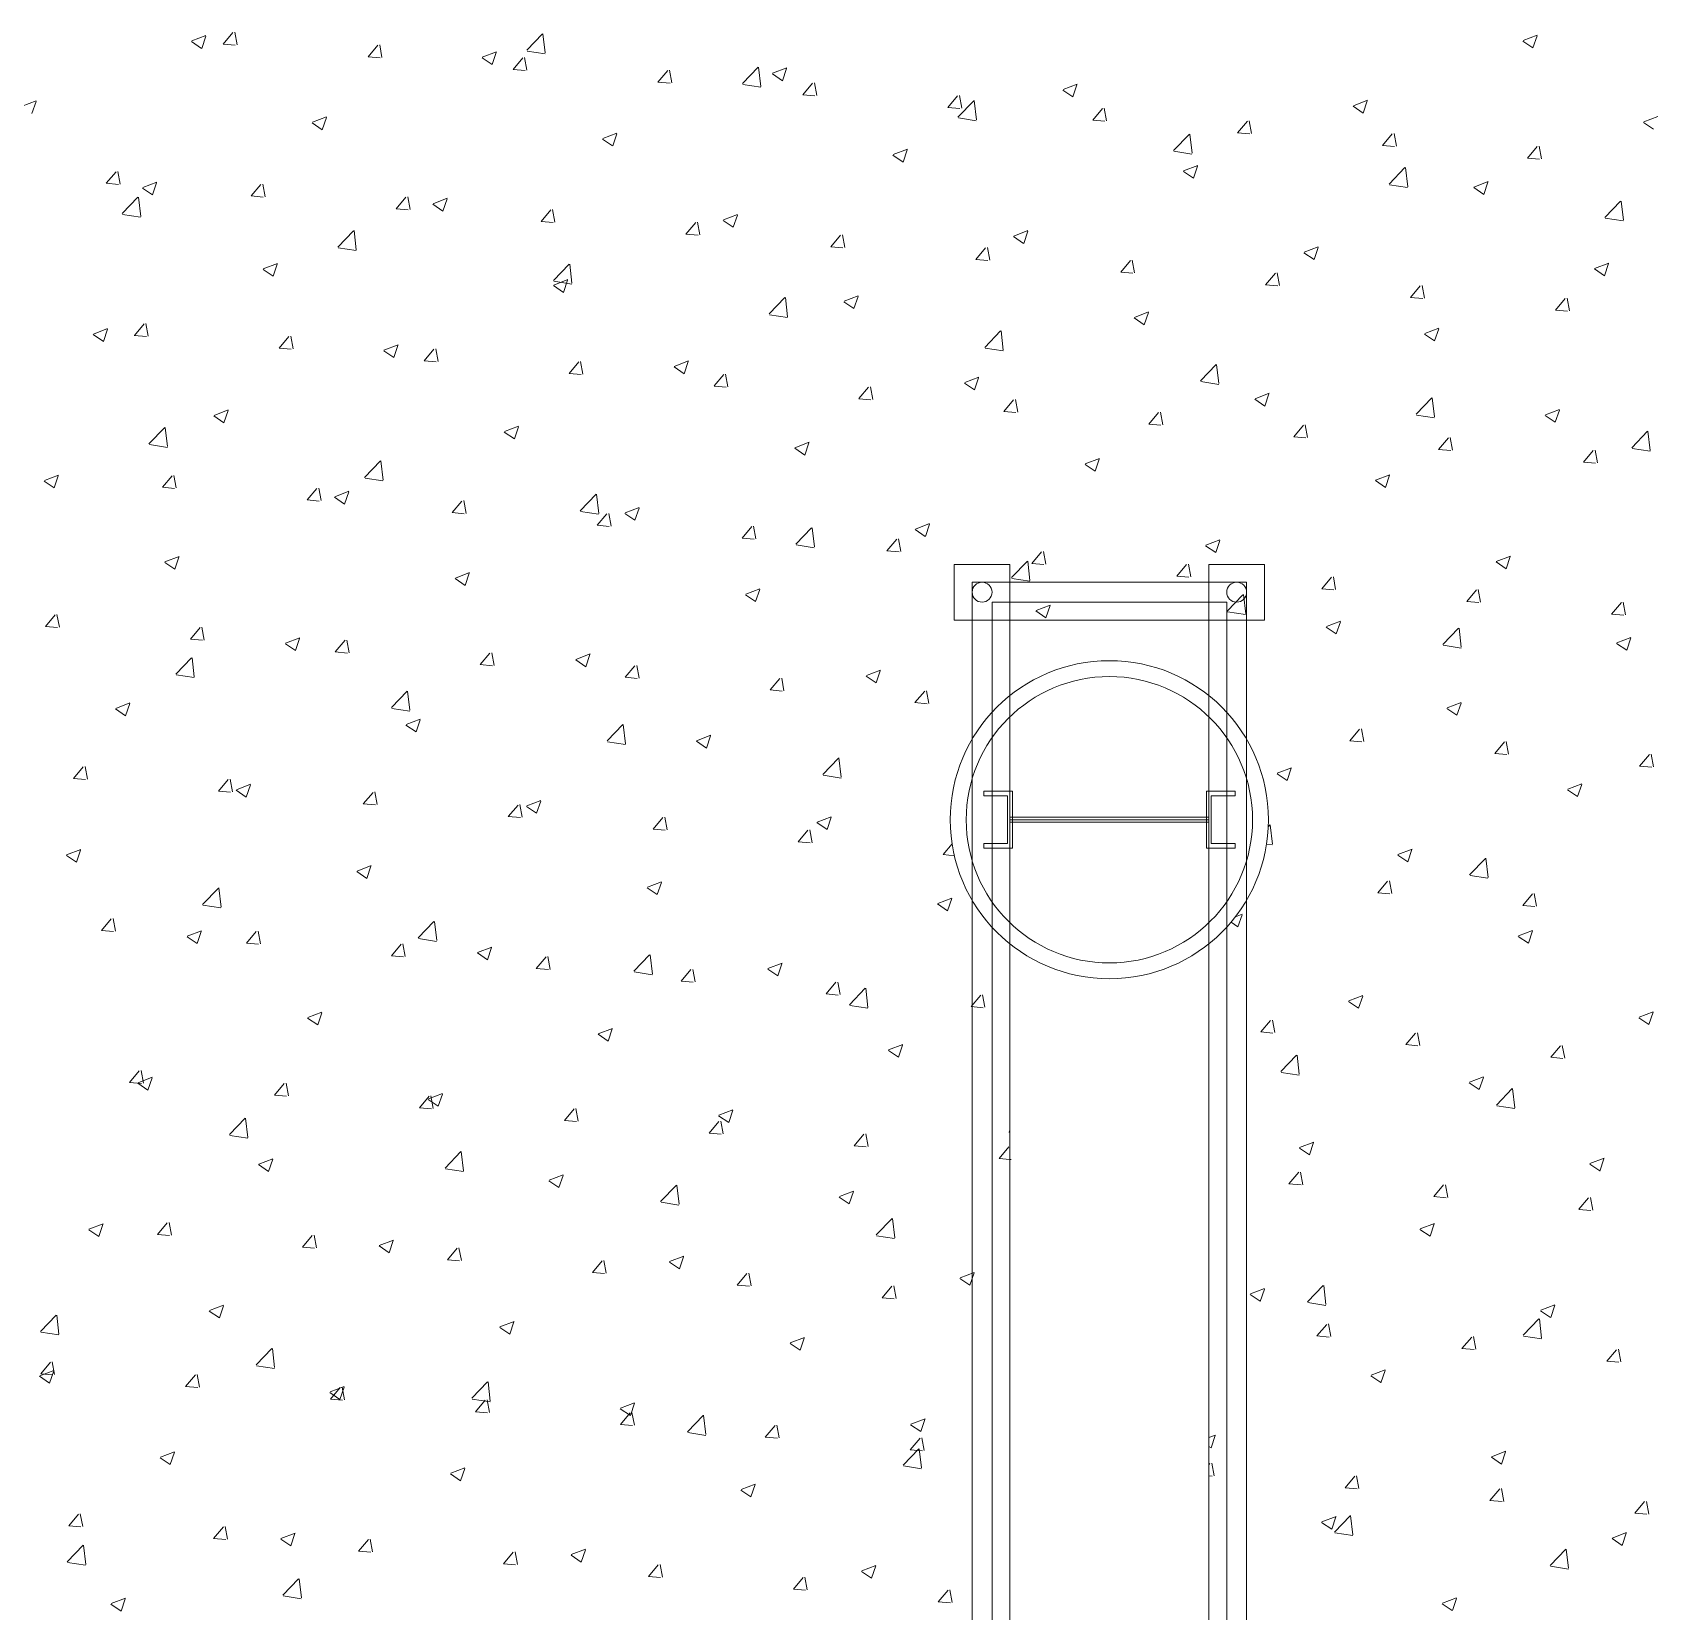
# Model space of a CAD drawing. Header units: millimetres. Extents: x -9869 to 940, y 100 to 694.
# Drawn here: x 420.96 to 441.66, y 338.97 to 359.15 of the extents above; entities that cross this region are included whole.
import ezdxf

# ---------------------------------------------------------------- set-up
doc = ezdxf.new("R2010")
doc.units = ezdxf.units.MM
for name, color, linetype, lineweight in [('Alvenaria', 8, 'Continuous', 9), ('Aço 1020', 6, 'Continuous', 9), ('DIVERSOS', 1, 'Continuous', 9), ('PAREDE', 7, 'Continuous', 9)]:
    doc.layers.add(name, color=color, linetype=linetype, lineweight=lineweight)

msp = doc.modelspace()

# ---------------------------------------------------------------- linework, layer by layer
at = {"layer": 'Alvenaria'}
for p, q in [((422.993, 359.036), (423.173, 359.106)), ((423.119, 358.942), (423.171, 359.098)), ((423.393, 358.997), (423.517, 359.146)), ((423.57, 358.988), (423.54, 359.15)), ((427.27, 358.918), (427.471, 359.128)), ((427.506, 358.883), (427.477, 359.128)), ((439.998, 359.042), (440.179, 359.111)), ((440.124, 358.948), (440.177, 359.104)), ((422.989, 359.029), (423.118, 358.942)), ((423.393, 358.997), (423.547, 358.984)), ((425.244, 358.835), (425.368, 358.984)), ((425.421, 358.826), (425.392, 358.988)), ((426.702, 358.83), (426.883, 358.899)), ((426.828, 358.735), (426.88, 358.891)), ((427.275, 358.908), (427.504, 358.873)), ((439.995, 359.035), (440.123, 358.948)), ((425.244, 358.835), (425.398, 358.822)), ((426.699, 358.822), (426.827, 358.736)), ((427.095, 358.673), (427.219, 358.822)), ((427.095, 358.673), (427.249, 358.66)), ((427.273, 358.664), (427.243, 358.826)), ((430.025, 358.491), (430.226, 358.7)), ((430.26, 358.456), (430.232, 358.701)), ((430.411, 358.623), (430.592, 358.692)), ((430.537, 358.529), (430.59, 358.685)), ((428.946, 358.511), (429.071, 358.66)), ((428.946, 358.511), (429.101, 358.498)), ((429.124, 358.502), (429.094, 358.664)), ((430.029, 358.481), (430.259, 358.446)), ((430.408, 358.615), (430.536, 358.529)), ((430.798, 358.349), (430.922, 358.498)), ((430.975, 358.34), (430.945, 358.502)), ((434.121, 358.416), (434.301, 358.485)), ((434.247, 358.322), (434.299, 358.478)), ((420.824, 358.204), (421.005, 358.273)), ((420.95, 358.11), (421.002, 358.265)), ((430.798, 358.349), (430.952, 358.336)), ((432.649, 358.187), (432.773, 358.336)), ((432.779, 358.064), (432.98, 358.273)), ((432.827, 358.178), (432.797, 358.34)), ((433.015, 358.029), (432.986, 358.274)), ((434.117, 358.409), (434.246, 358.322)), ((437.83, 358.209), (438.01, 358.279)), ((437.956, 358.115), (438.008, 358.271)), ((424.533, 357.997), (424.714, 358.066)), ((424.659, 357.903), (424.712, 358.059)), ((432.649, 358.187), (432.803, 358.174)), ((432.784, 358.054), (433.013, 358.018)), ((434.5, 358.025), (434.625, 358.174)), ((434.678, 358.016), (434.648, 358.178)), ((437.826, 358.202), (437.955, 358.115)), ((441.539, 358.003), (441.72, 358.072)), ((424.53, 357.99), (424.658, 357.903)), ((428.243, 357.79), (428.423, 357.86)), ((428.369, 357.696), (428.421, 357.852)), ((434.5, 358.025), (434.654, 358.012)), ((435.534, 357.636), (435.735, 357.846)), ((435.77, 357.601), (435.741, 357.847)), ((436.351, 357.864), (436.476, 358.012)), ((436.351, 357.863), (436.506, 357.85)), ((436.529, 357.854), (436.499, 358.016)), ((438.203, 357.702), (438.327, 357.85)), ((438.38, 357.692), (438.35, 357.854)), ((441.536, 357.995), (441.664, 357.909)), ((428.239, 357.783), (428.368, 357.696)), ((431.952, 357.584), (432.133, 357.653)), ((432.078, 357.489), (432.13, 357.645)), ((438.203, 357.701), (438.357, 357.688)), ((440.054, 357.54), (440.178, 357.688)), ((440.232, 357.53), (440.202, 357.692)), ((431.949, 357.576), (432.077, 357.49)), ((435.538, 357.627), (435.768, 357.591)), ((435.661, 357.377), (435.842, 357.446)), ((435.787, 357.283), (435.839, 357.439)), ((440.054, 357.539), (440.208, 357.526)), ((421.899, 357.218), (422.024, 357.366)), ((422.077, 357.209), (422.047, 357.37)), ((422.365, 357.165), (422.545, 357.234)), ((422.491, 357.07), (422.543, 357.226)), ((435.658, 357.37), (435.786, 357.283)), ((438.288, 357.209), (438.489, 357.419)), ((438.524, 357.174), (438.496, 357.419)), ((439.37, 357.17), (439.551, 357.24)), ((439.496, 357.076), (439.549, 357.232)), ((421.899, 357.218), (422.054, 357.204)), ((422.103, 356.831), (422.304, 357.041)), ((422.339, 356.796), (422.31, 357.041)), ((422.361, 357.157), (422.49, 357.071)), ((423.751, 357.056), (423.875, 357.204)), ((423.751, 357.056), (423.905, 357.042)), ((423.928, 357.047), (423.898, 357.208)), ((425.602, 356.894), (425.726, 357.042)), ((425.78, 356.885), (425.75, 357.046)), ((426.074, 356.958), (426.255, 357.027)), ((426.2, 356.864), (426.252, 357.02)), ((438.293, 357.2), (438.522, 357.164)), ((439.367, 357.163), (439.495, 357.076)), ((422.108, 356.821), (422.337, 356.786)), ((425.602, 356.894), (425.756, 356.88)), ((426.071, 356.951), (426.199, 356.864)), ((427.453, 356.732), (427.578, 356.88)), ((427.631, 356.723), (427.601, 356.884)), ((429.783, 356.751), (429.964, 356.821)), ((429.909, 356.657), (429.962, 356.813)), ((441.043, 356.782), (441.244, 356.991)), ((441.279, 356.747), (441.25, 356.992)), ((424.858, 356.404), (425.059, 356.613)), ((425.093, 356.369), (425.065, 356.614)), ((427.453, 356.732), (427.607, 356.718)), ((429.304, 356.57), (429.429, 356.718)), ((429.482, 356.561), (429.452, 356.722)), ((429.78, 356.744), (429.908, 356.657)), ((433.493, 356.544), (433.673, 356.614)), ((433.619, 356.45), (433.671, 356.606)), ((441.048, 356.772), (441.277, 356.737)), ((424.862, 356.394), (425.092, 356.359)), ((429.304, 356.57), (429.459, 356.556)), ((431.156, 356.408), (431.28, 356.556)), ((431.156, 356.408), (431.31, 356.394)), ((431.333, 356.399), (431.304, 356.56)), ((433.007, 356.246), (433.131, 356.394)), ((433.185, 356.237), (433.155, 356.398)), ((433.489, 356.537), (433.618, 356.451)), ((437.202, 356.338), (437.382, 356.407)), ((437.328, 356.244), (437.38, 356.399)), ((423.905, 356.125), (424.086, 356.195)), ((424.031, 356.031), (424.084, 356.187)), ((427.612, 355.977), (427.813, 356.186)), ((427.848, 355.942), (427.82, 356.187)), ((433.007, 356.246), (433.161, 356.232)), ((434.858, 356.084), (434.983, 356.232)), ((435.036, 356.075), (435.006, 356.237)), ((437.198, 356.33), (437.327, 356.244)), ((440.911, 356.131), (441.092, 356.2)), ((441.037, 356.037), (441.089, 356.193)), ((423.902, 356.118), (424.03, 356.032)), ((427.615, 355.919), (427.795, 355.988)), ((427.741, 355.824), (427.793, 355.98)), ((434.858, 356.084), (435.012, 356.07)), ((436.709, 355.922), (436.834, 356.07)), ((436.887, 355.913), (436.857, 356.075)), ((440.908, 356.124), (441.036, 356.037)), ((427.611, 355.911), (427.74, 355.825)), ((427.617, 355.967), (427.846, 355.931)), ((431.324, 355.712), (431.505, 355.781)), ((431.45, 355.618), (431.502, 355.774)), ((436.709, 355.922), (436.864, 355.908)), ((438.561, 355.76), (438.685, 355.908)), ((438.738, 355.751), (438.709, 355.913)), ((430.367, 355.549), (430.568, 355.759)), ((430.603, 355.514), (430.574, 355.76)), ((431.321, 355.705), (431.449, 355.618)), ((435.033, 355.505), (435.214, 355.575)), ((435.159, 355.411), (435.211, 355.567)), ((438.561, 355.76), (438.715, 355.747)), ((440.412, 355.598), (440.536, 355.746)), ((440.412, 355.598), (440.566, 355.585)), ((440.59, 355.589), (440.56, 355.751)), ((421.737, 355.293), (421.917, 355.362)), ((422.258, 355.276), (422.382, 355.425)), ((422.435, 355.267), (422.405, 355.429)), ((430.371, 355.54), (430.601, 355.504)), ((435.03, 355.498), (435.158, 355.411)), ((438.742, 355.299), (438.923, 355.368)), ((438.868, 355.204), (438.921, 355.36)), ((421.733, 355.286), (421.862, 355.199)), ((421.863, 355.199), (421.915, 355.355)), ((422.257, 355.276), (422.412, 355.263)), ((424.109, 355.114), (424.233, 355.263)), ((424.286, 355.105), (424.257, 355.267)), ((425.446, 355.086), (425.627, 355.156)), ((433.121, 355.122), (433.323, 355.332)), ((433.357, 355.087), (433.329, 355.332)), ((438.739, 355.291), (438.867, 355.205)), ((424.109, 355.114), (424.263, 355.101)), ((425.443, 355.079), (425.571, 354.992)), ((425.572, 354.992), (425.624, 355.148)), ((425.96, 354.952), (426.084, 355.101)), ((425.96, 354.952), (426.114, 354.939)), ((426.138, 354.943), (426.108, 355.105)), ((427.989, 354.781), (427.959, 354.943)), ((429.155, 354.88), (429.336, 354.949)), ((433.126, 355.113), (433.356, 355.077)), ((427.811, 354.79), (427.936, 354.939)), ((427.811, 354.79), (427.966, 354.777)), ((429.152, 354.872), (429.28, 354.786)), ((429.281, 354.785), (429.334, 354.941)), ((429.663, 354.629), (429.787, 354.777)), ((429.84, 354.619), (429.81, 354.781)), ((432.865, 354.673), (433.045, 354.742)), ((435.876, 354.695), (436.077, 354.904)), ((436.112, 354.66), (436.083, 354.905)), ((429.663, 354.628), (429.817, 354.615)), ((431.514, 354.467), (431.638, 354.615)), ((431.691, 354.457), (431.662, 354.619)), ((432.861, 354.666), (432.99, 354.579)), ((432.991, 354.579), (433.043, 354.735)), ((435.881, 354.685), (436.11, 354.65)), ((436.574, 354.466), (436.754, 354.536)), ((423.277, 354.254), (423.458, 354.323)), ((431.514, 354.466), (431.668, 354.453)), ((433.365, 354.305), (433.49, 354.453)), ((433.543, 354.295), (433.513, 354.457)), ((436.57, 354.459), (436.699, 354.372)), ((436.7, 354.372), (436.752, 354.528)), ((438.631, 354.268), (438.832, 354.477)), ((438.866, 354.233), (438.838, 354.478)), ((440.283, 354.259), (440.464, 354.329)), ((423.274, 354.247), (423.402, 354.16)), ((423.403, 354.16), (423.456, 354.316)), ((426.987, 354.047), (427.167, 354.116)), ((433.365, 354.304), (433.519, 354.291)), ((435.216, 354.143), (435.341, 354.291)), ((435.216, 354.143), (435.371, 354.129)), ((435.394, 354.133), (435.364, 354.295)), ((437.068, 353.981), (437.192, 354.129)), ((437.245, 353.971), (437.215, 354.133)), ((438.635, 354.258), (438.865, 354.223)), ((440.28, 354.252), (440.408, 354.166)), ((440.409, 354.165), (440.461, 354.321)), ((422.445, 353.89), (422.646, 354.099)), ((422.681, 353.855), (422.653, 354.1)), ((426.983, 354.04), (427.112, 353.953)), ((427.113, 353.953), (427.165, 354.109)), ((430.696, 353.84), (430.877, 353.91)), ((437.068, 353.981), (437.222, 353.967)), ((438.919, 353.819), (439.043, 353.967)), ((439.097, 353.809), (439.067, 353.971)), ((441.385, 353.841), (441.586, 354.05)), ((441.621, 353.806), (441.592, 354.051)), ((422.45, 353.88), (422.68, 353.844)), ((430.693, 353.833), (430.821, 353.746)), ((430.822, 353.746), (430.874, 353.902)), ((434.405, 353.634), (434.586, 353.703)), ((438.919, 353.819), (439.073, 353.805)), ((440.77, 353.657), (440.895, 353.805)), ((440.948, 353.647), (440.918, 353.809)), ((441.39, 353.831), (441.619, 353.795)), ((425.2, 353.462), (425.401, 353.672)), ((425.436, 353.427), (425.407, 353.673)), ((434.402, 353.626), (434.53, 353.54)), ((434.531, 353.539), (434.583, 353.695)), ((438.114, 353.427), (438.295, 353.496)), ((440.77, 353.657), (440.924, 353.643)), ((421.105, 353.414), (421.234, 353.327)), ((421.109, 353.421), (421.289, 353.491)), ((421.235, 353.327), (421.287, 353.483)), ((422.616, 353.335), (422.74, 353.483)), ((422.616, 353.335), (422.77, 353.321)), ((422.793, 353.326), (422.763, 353.487)), ((424.467, 353.173), (424.591, 353.321)), ((424.645, 353.164), (424.615, 353.325)), ((425.205, 353.453), (425.434, 353.417)), ((438.111, 353.42), (438.239, 353.333)), ((438.24, 353.333), (438.293, 353.489)), ((424.467, 353.173), (424.621, 353.159)), ((424.815, 353.207), (424.943, 353.121)), ((424.818, 353.215), (424.999, 353.284)), ((424.944, 353.12), (424.996, 353.276)), ((426.318, 353.011), (426.443, 353.159)), ((426.496, 353.002), (426.466, 353.164)), ((427.955, 353.035), (428.156, 353.245)), ((428.19, 353), (428.162, 353.245)), ((426.318, 353.011), (426.472, 352.997)), ((427.959, 353.026), (428.189, 352.99)), ((428.169, 352.849), (428.294, 352.997)), ((428.347, 352.84), (428.317, 353.002)), ((428.524, 353.001), (428.652, 352.914)), ((428.527, 353.008), (428.708, 353.077)), ((428.653, 352.914), (428.706, 353.07)), ((428.169, 352.849), (428.324, 352.835)), ((430.021, 352.687), (430.145, 352.835)), ((430.021, 352.687), (430.175, 352.673)), ((430.198, 352.678), (430.169, 352.84)), ((430.709, 352.608), (430.91, 352.817)), ((430.945, 352.573), (430.916, 352.818)), ((431.872, 352.525), (431.996, 352.673)), ((432.05, 352.516), (432.02, 352.678)), ((432.233, 352.794), (432.362, 352.707)), ((432.237, 352.801), (432.417, 352.871)), ((432.363, 352.707), (432.415, 352.863)), ((430.714, 352.598), (430.943, 352.563)), ((431.872, 352.525), (432.026, 352.512)), ((433.723, 352.363), (433.848, 352.511)), ((433.901, 352.354), (433.871, 352.516)), ((435.942, 352.587), (436.071, 352.501)), ((435.946, 352.595), (436.126, 352.664)), ((436.072, 352.5), (436.124, 352.656)), ((422.646, 352.375), (422.774, 352.288)), ((422.649, 352.382), (422.83, 352.452)), ((422.775, 352.288), (422.828, 352.444)), ((433.464, 352.181), (433.665, 352.39)), ((433.699, 352.146), (433.671, 352.391)), ((433.723, 352.363), (433.877, 352.35)), ((435.574, 352.201), (435.699, 352.349)), ((435.752, 352.192), (435.722, 352.354)), ((439.652, 352.381), (439.78, 352.294)), ((439.655, 352.388), (439.836, 352.457)), ((439.781, 352.294), (439.833, 352.45)), ((426.355, 352.168), (426.484, 352.082)), ((426.359, 352.175), (426.539, 352.245)), ((426.485, 352.081), (426.537, 352.237)), ((433.468, 352.171), (433.698, 352.136)), ((435.574, 352.201), (435.729, 352.188)), ((437.426, 352.039), (437.55, 352.188)), ((437.603, 352.03), (437.574, 352.192)), ((430.065, 351.961), (430.193, 351.875)), ((430.068, 351.969), (430.249, 352.038)), ((430.194, 351.875), (430.246, 352.031)), ((436.218, 351.754), (436.419, 351.963)), ((436.454, 351.719), (436.425, 351.964)), ((437.426, 352.039), (437.58, 352.026)), ((439.277, 351.877), (439.401, 352.026)), ((439.277, 351.877), (439.431, 351.864)), ((439.455, 351.868), (439.425, 352.03)), ((441.128, 351.715), (441.253, 351.864)), ((441.306, 351.706), (441.276, 351.868)), ((421.122, 351.556), (421.247, 351.704)), ((421.3, 351.546), (421.27, 351.708)), ((433.774, 351.755), (433.902, 351.668)), ((433.777, 351.762), (433.958, 351.831)), ((433.903, 351.668), (433.955, 351.824)), ((436.223, 351.744), (436.452, 351.708)), ((441.128, 351.715), (441.283, 351.702)), ((421.122, 351.555), (421.277, 351.542)), ((422.974, 351.394), (423.098, 351.542)), ((423.151, 351.384), (423.122, 351.546)), ((437.483, 351.548), (437.611, 351.461)), ((437.486, 351.555), (437.667, 351.625)), ((437.612, 351.461), (437.665, 351.617)), ((438.973, 351.326), (439.174, 351.536)), ((439.208, 351.291), (439.18, 351.537)), ((422.974, 351.393), (423.128, 351.38)), ((424.187, 351.336), (424.315, 351.249)), ((424.19, 351.343), (424.371, 351.412)), ((424.316, 351.249), (424.368, 351.405)), ((424.825, 351.232), (424.949, 351.38)), ((424.825, 351.231), (424.979, 351.218)), ((425.003, 351.222), (424.973, 351.384)), ((426.676, 351.07), (426.801, 351.218)), ((426.854, 351.06), (426.824, 351.222)), ((438.977, 351.317), (439.207, 351.281)), ((441.192, 351.341), (441.321, 351.255)), ((441.196, 351.349), (441.376, 351.418)), ((441.322, 351.254), (441.374, 351.41)), ((422.788, 350.948), (422.989, 351.158)), ((423.023, 350.913), (422.995, 351.158)), ((426.676, 351.069), (426.831, 351.056)), ((427.896, 351.129), (428.024, 351.042)), ((427.899, 351.136), (428.08, 351.206)), ((428.025, 351.042), (428.078, 351.198)), ((428.528, 350.908), (428.652, 351.056)), ((428.705, 350.898), (428.675, 351.06)), ((422.792, 350.939), (423.022, 350.903)), ((428.528, 350.908), (428.682, 350.894)), ((430.379, 350.746), (430.503, 350.894)), ((430.556, 350.736), (430.527, 350.898)), ((431.605, 350.922), (431.734, 350.836)), ((431.609, 350.93), (431.789, 350.999)), ((431.735, 350.835), (431.787, 350.991)), ((425.542, 350.521), (425.743, 350.73)), ((425.778, 350.486), (425.749, 350.731)), ((430.379, 350.746), (430.533, 350.732)), ((432.23, 350.584), (432.355, 350.732)), ((432.408, 350.574), (432.378, 350.736)), ((422.018, 350.503), (422.146, 350.417)), ((422.021, 350.511), (422.202, 350.58)), ((422.147, 350.416), (422.2, 350.572)), ((425.547, 350.511), (425.776, 350.476)), ((432.23, 350.584), (432.384, 350.57)), ((439.024, 350.509), (439.152, 350.422)), ((439.027, 350.516), (439.208, 350.586)), ((439.153, 350.422), (439.205, 350.578)), ((425.727, 350.297), (425.856, 350.21)), ((425.731, 350.304), (425.911, 350.373)), ((425.857, 350.21), (425.909, 350.366)), ((428.297, 350.094), (428.498, 350.303)), ((428.532, 350.059), (428.504, 350.304)), ((437.784, 350.098), (437.908, 350.246)), ((437.962, 350.089), (437.932, 350.25)), ((428.301, 350.084), (428.531, 350.049)), ((429.437, 350.09), (429.565, 350.003)), ((429.44, 350.097), (429.621, 350.167)), ((429.566, 350.003), (429.618, 350.159)), ((437.784, 350.098), (437.938, 350.084)), ((439.635, 349.936), (439.76, 350.084)), ((439.813, 349.927), (439.783, 350.088)), ((421.658, 349.605), (421.628, 349.767)), ((431.051, 349.667), (431.252, 349.876)), ((431.287, 349.632), (431.258, 349.877)), ((439.635, 349.936), (439.789, 349.922)), ((441.486, 349.774), (441.611, 349.922)), ((441.486, 349.774), (441.641, 349.76)), ((441.664, 349.765), (441.634, 349.926)), ((421.481, 349.614), (421.605, 349.762)), ((421.481, 349.614), (421.635, 349.6)), ((423.332, 349.452), (423.456, 349.6)), ((423.51, 349.443), (423.48, 349.605)), ((431.056, 349.657), (431.285, 349.621)), ((436.855, 349.676), (436.983, 349.59)), ((436.858, 349.684), (437.039, 349.753)), ((436.984, 349.589), (437.037, 349.745)), ((423.332, 349.452), (423.486, 349.439)), ((423.559, 349.464), (423.687, 349.378)), ((423.562, 349.471), (423.743, 349.541)), ((423.688, 349.377), (423.74, 349.533)), ((425.183, 349.29), (425.308, 349.438)), ((425.361, 349.281), (425.331, 349.443)), ((440.564, 349.47), (440.693, 349.383)), ((440.568, 349.477), (440.748, 349.546)), ((440.694, 349.383), (440.746, 349.539)), ((425.183, 349.29), (425.337, 349.277)), ((427.034, 349.128), (427.159, 349.276)), ((427.212, 349.119), (427.182, 349.281)), ((427.268, 349.257), (427.396, 349.171)), ((427.271, 349.265), (427.452, 349.334)), ((427.397, 349.17), (427.45, 349.326)), ((427.034, 349.128), (427.189, 349.115)), ((428.886, 348.966), (429.01, 349.115)), ((428.886, 348.966), (429.04, 348.953)), ((429.063, 348.957), (429.033, 349.119)), ((430.737, 348.804), (430.861, 348.953)), ((430.915, 348.795), (430.885, 348.957)), ((430.977, 349.051), (431.106, 348.964)), ((430.981, 349.058), (431.161, 349.127)), ((431.107, 348.964), (431.159, 349.12)), ((436.744, 349.003), (436.761, 349.022)), ((436.796, 348.777), (436.768, 349.022)), ((430.737, 348.804), (430.891, 348.791)), ((432.588, 348.642), (432.704, 348.781)), ((436.722, 348.778), (436.794, 348.767)), ((421.39, 348.632), (421.518, 348.545)), ((421.393, 348.639), (421.574, 348.708)), ((421.519, 348.545), (421.572, 348.701)), ((432.588, 348.642), (432.733, 348.629)), ((438.396, 348.637), (438.524, 348.551)), ((438.399, 348.645), (438.58, 348.714)), ((438.525, 348.55), (438.577, 348.706)), ((439.315, 348.385), (439.516, 348.594)), ((439.551, 348.35), (439.522, 348.595)), ((425.099, 348.425), (425.228, 348.338)), ((425.103, 348.432), (425.283, 348.502)), ((425.229, 348.338), (425.281, 348.494)), ((439.32, 348.375), (439.549, 348.34)), ((423.13, 348.007), (423.331, 348.216)), ((423.365, 347.972), (423.337, 348.217)), ((428.809, 348.218), (428.937, 348.132)), ((428.812, 348.226), (428.993, 348.295)), ((428.938, 348.131), (428.99, 348.287)), ((438.142, 348.156), (438.266, 348.305)), ((438.142, 348.156), (438.296, 348.143)), ((438.32, 348.147), (438.29, 348.309)), ((439.993, 347.994), (440.118, 348.143)), ((440.171, 347.985), (440.141, 348.147)), ((423.134, 347.997), (423.364, 347.962)), ((432.518, 348.012), (432.646, 347.925)), ((432.521, 348.019), (432.702, 348.088)), ((432.647, 347.925), (432.699, 348.081)), ((439.993, 347.994), (440.148, 347.981)), ((421.839, 347.673), (421.963, 347.821)), ((422.016, 347.663), (421.987, 347.825)), ((425.884, 347.58), (426.085, 347.789)), ((426.12, 347.545), (426.092, 347.79)), ((436.267, 347.778), (436.355, 347.718)), ((436.323, 347.848), (436.411, 347.881)), ((436.356, 347.718), (436.409, 347.874)), ((421.839, 347.673), (421.993, 347.659)), ((422.931, 347.592), (423.059, 347.506)), ((422.934, 347.6), (423.115, 347.669)), ((423.06, 347.506), (423.112, 347.662)), ((423.69, 347.511), (423.814, 347.659)), ((423.69, 347.511), (423.844, 347.497)), ((423.868, 347.501), (423.838, 347.663)), ((425.541, 347.349), (425.666, 347.497)), ((425.719, 347.339), (425.689, 347.501)), ((425.889, 347.57), (426.118, 347.534)), ((439.936, 347.598), (440.065, 347.512)), ((439.94, 347.605), (440.12, 347.675)), ((440.066, 347.511), (440.118, 347.667)), ((425.541, 347.349), (425.696, 347.335)), ((426.64, 347.386), (426.768, 347.299)), ((426.643, 347.393), (426.824, 347.462)), ((426.769, 347.299), (426.822, 347.455)), ((427.393, 347.187), (427.517, 347.335)), ((427.57, 347.177), (427.54, 347.339)), ((428.639, 347.152), (428.84, 347.362)), ((428.875, 347.117), (428.846, 347.363)), ((427.393, 347.187), (427.547, 347.173)), ((428.643, 347.143), (428.873, 347.107)), ((429.244, 347.025), (429.368, 347.173)), ((429.421, 347.016), (429.392, 347.177)), ((430.349, 347.179), (430.478, 347.092)), ((430.352, 347.186), (430.533, 347.256)), ((430.479, 347.092), (430.531, 347.248)), ((429.244, 347.025), (429.398, 347.011)), ((431.095, 346.863), (431.219, 347.011)), ((431.273, 346.854), (431.243, 347.015)), ((431.393, 346.725), (431.595, 346.935)), ((431.629, 346.69), (431.601, 346.935)), ((431.095, 346.863), (431.249, 346.849)), ((431.398, 346.716), (431.628, 346.68)), ((432.946, 346.701), (433.071, 346.849)), ((432.946, 346.701), (433.101, 346.687)), ((433.124, 346.692), (433.094, 346.853)), ((437.768, 346.766), (437.896, 346.679)), ((437.771, 346.773), (437.952, 346.842)), ((437.897, 346.679), (437.949, 346.835)), ((424.471, 346.553), (424.6, 346.467)), ((424.475, 346.561), (424.655, 346.63)), ((424.601, 346.466), (424.653, 346.622)), ((436.649, 346.377), (436.773, 346.525)), ((436.826, 346.368), (436.797, 346.529)), ((441.477, 346.559), (441.605, 346.472)), ((441.48, 346.566), (441.661, 346.636)), ((441.606, 346.472), (441.659, 346.628)), ((428.181, 346.347), (428.309, 346.26)), ((428.184, 346.354), (428.365, 346.423)), ((428.31, 346.26), (428.362, 346.416)), ((436.649, 346.377), (436.803, 346.363)), ((438.5, 346.215), (438.625, 346.363)), ((438.678, 346.206), (438.648, 346.367)), ((431.89, 346.14), (432.018, 346.053)), ((431.893, 346.147), (432.074, 346.217)), ((432.019, 346.053), (432.071, 346.209)), ((436.903, 345.871), (437.104, 346.08)), ((437.138, 345.836), (437.11, 346.081)), ((438.5, 346.215), (438.654, 346.201)), ((440.351, 346.053), (440.476, 346.201)), ((440.351, 346.053), (440.506, 346.039)), ((440.529, 346.044), (440.499, 346.205)), ((422.197, 345.731), (422.321, 345.88)), ((422.375, 345.722), (422.345, 345.884)), ((436.907, 345.861), (437.137, 345.825)), ((422.197, 345.731), (422.351, 345.718)), ((422.303, 345.721), (422.431, 345.634)), ((422.306, 345.728), (422.487, 345.798)), ((422.432, 345.634), (422.484, 345.79)), ((424.048, 345.569), (424.173, 345.718)), ((424.226, 345.56), (424.196, 345.722)), ((439.308, 345.726), (439.437, 345.64)), ((439.312, 345.734), (439.492, 345.803)), ((439.438, 345.64), (439.49, 345.796)), ((439.657, 345.443), (439.858, 345.653)), ((439.893, 345.409), (439.864, 345.654)), ((424.048, 345.569), (424.202, 345.556)), ((425.899, 345.407), (426.024, 345.556)), ((426.012, 345.514), (426.14, 345.428)), ((426.015, 345.521), (426.196, 345.591)), ((426.077, 345.398), (426.047, 345.56)), ((426.141, 345.427), (426.194, 345.583)), ((439.662, 345.434), (439.891, 345.398)), ((423.472, 345.065), (423.673, 345.275)), ((423.708, 345.03), (423.679, 345.276)), ((425.899, 345.407), (426.054, 345.394)), ((427.751, 345.245), (427.875, 345.394)), ((427.751, 345.245), (427.905, 345.232)), ((427.928, 345.236), (427.898, 345.398)), ((429.602, 345.083), (429.726, 345.232)), ((429.721, 345.307), (429.85, 345.221)), ((429.724, 345.315), (429.905, 345.384)), ((429.78, 345.074), (429.75, 345.236)), ((429.851, 345.221), (429.903, 345.376)), ((423.477, 345.056), (423.706, 345.02)), ((429.602, 345.083), (429.756, 345.07)), ((431.453, 344.921), (431.578, 345.07)), ((431.631, 344.912), (431.601, 345.074)), ((433.43, 345.101), (433.443, 345.092)), ((433.434, 345.108), (433.443, 345.112)), ((426.227, 344.638), (426.428, 344.848)), ((426.462, 344.603), (426.434, 344.848)), ((431.453, 344.921), (431.607, 344.908)), ((433.304, 344.759), (433.429, 344.908)), ((437.14, 344.894), (437.268, 344.807)), ((437.143, 344.901), (437.324, 344.971)), ((437.269, 344.807), (437.321, 344.963)), ((423.843, 344.682), (423.972, 344.595)), ((423.847, 344.689), (424.027, 344.758)), ((423.973, 344.595), (424.025, 344.751)), ((426.231, 344.629), (426.461, 344.593)), ((433.304, 344.759), (433.443, 344.747)), ((433.443, 344.747), (433.459, 344.746)), ((440.849, 344.687), (440.977, 344.601)), ((440.852, 344.695), (441.033, 344.764)), ((440.978, 344.6), (441.031, 344.756)), ((427.553, 344.475), (427.681, 344.388)), ((427.556, 344.482), (427.737, 344.552)), ((427.682, 344.388), (427.734, 344.544)), ((428.981, 344.211), (429.182, 344.42)), ((429.217, 344.176), (429.188, 344.421)), ((437.007, 344.436), (437.131, 344.584)), ((437.007, 344.435), (437.161, 344.422)), ((437.185, 344.426), (437.155, 344.588)), ((438.858, 344.274), (438.983, 344.422)), ((439.036, 344.264), (439.006, 344.426)), ((428.986, 344.201), (429.215, 344.166)), ((431.262, 344.268), (431.39, 344.182)), ((431.265, 344.276), (431.446, 344.345)), ((431.391, 344.181), (431.443, 344.337)), ((438.858, 344.273), (439.013, 344.26)), ((440.71, 344.112), (440.834, 344.26)), ((440.887, 344.102), (440.857, 344.264)), ((431.736, 343.784), (431.937, 343.993)), ((431.971, 343.749), (431.943, 343.994)), ((440.709, 344.111), (440.864, 344.098)), ((421.675, 343.849), (421.803, 343.763)), ((421.678, 343.857), (421.859, 343.926)), ((421.804, 343.762), (421.856, 343.918)), ((422.555, 343.79), (422.679, 343.938)), ((422.555, 343.79), (422.709, 343.776)), ((422.733, 343.781), (422.703, 343.942)), ((424.406, 343.628), (424.531, 343.776)), ((424.584, 343.619), (424.554, 343.78)), ((431.74, 343.774), (431.97, 343.738)), ((438.68, 343.855), (438.809, 343.768)), ((438.684, 343.862), (438.864, 343.932)), ((438.81, 343.768), (438.862, 343.924)), ((424.406, 343.628), (424.561, 343.614)), ((425.384, 343.643), (425.512, 343.556)), ((425.387, 343.65), (425.568, 343.719)), ((425.513, 343.556), (425.566, 343.712)), ((426.258, 343.466), (426.382, 343.614)), ((426.435, 343.457), (426.405, 343.618)), ((426.258, 343.466), (426.412, 343.452)), ((428.109, 343.304), (428.233, 343.452)), ((428.286, 343.295), (428.257, 343.456)), ((429.093, 343.436), (429.222, 343.349)), ((429.096, 343.443), (429.277, 343.512)), ((429.223, 343.349), (429.275, 343.505)), ((428.109, 343.304), (428.263, 343.29)), ((429.96, 343.142), (430.084, 343.29)), ((429.96, 343.142), (430.114, 343.128)), ((430.138, 343.133), (430.108, 343.294)), ((432.802, 343.229), (432.931, 343.143)), ((432.806, 343.236), (432.986, 343.306)), ((432.932, 343.142), (432.984, 343.298)), ((437.48, 342.894), (437.452, 343.139)), ((431.811, 342.98), (431.936, 343.128)), ((431.811, 342.98), (431.966, 342.966)), ((431.989, 342.971), (431.959, 343.132)), ((436.512, 343.022), (436.64, 342.936)), ((436.515, 343.03), (436.696, 343.099)), ((436.641, 342.935), (436.693, 343.091)), ((437.245, 342.929), (437.446, 343.139)), ((421.06, 342.551), (421.261, 342.761)), ((421.295, 342.516), (421.267, 342.761)), ((423.215, 342.81), (423.344, 342.723)), ((423.219, 342.817), (423.399, 342.887)), ((423.345, 342.723), (423.397, 342.879)), ((437.249, 342.92), (437.479, 342.884)), ((440.221, 342.816), (440.349, 342.729)), ((440.224, 342.823), (440.405, 342.892)), ((440.35, 342.729), (440.403, 342.885)), ((421.064, 342.542), (421.294, 342.506)), ((426.925, 342.603), (427.053, 342.517)), ((426.928, 342.611), (427.109, 342.68)), ((427.054, 342.516), (427.106, 342.672)), ((437.365, 342.494), (437.49, 342.642)), ((437.543, 342.485), (437.513, 342.647)), ((439.999, 342.502), (440.2, 342.712)), ((440.235, 342.467), (440.207, 342.712)), ((423.814, 342.124), (424.015, 342.333)), ((424.05, 342.089), (424.021, 342.334)), ((430.634, 342.397), (430.762, 342.31)), ((430.637, 342.404), (430.818, 342.473)), ((430.763, 342.31), (430.815, 342.466)), ((437.365, 342.494), (437.519, 342.48)), ((439.216, 342.332), (439.341, 342.48)), ((439.216, 342.332), (439.371, 342.319)), ((439.394, 342.323), (439.364, 342.485)), ((440.004, 342.492), (440.233, 342.457)), ((441.068, 342.17), (441.192, 342.318)), ((441.245, 342.161), (441.215, 342.323)), ((421.062, 342.01), (421.186, 342.159)), ((421.24, 342.001), (421.21, 342.163)), ((423.819, 342.114), (424.048, 342.079)), ((441.068, 342.17), (441.222, 342.157)), ((421.047, 341.978), (421.175, 341.891)), ((421.05, 341.985), (421.231, 342.054)), ((421.062, 342.01), (421.216, 341.997)), ((421.176, 341.891), (421.228, 342.047)), ((422.913, 341.848), (423.038, 341.997)), ((423.091, 341.839), (423.061, 342.001)), ((426.569, 341.697), (426.77, 341.906)), ((426.804, 341.662), (426.776, 341.907)), ((438.052, 341.983), (438.181, 341.897)), ((438.056, 341.991), (438.236, 342.06)), ((438.182, 341.896), (438.234, 342.052)), ((422.913, 341.848), (423.067, 341.835)), ((424.756, 341.771), (424.884, 341.684)), ((424.759, 341.778), (424.94, 341.848)), ((424.764, 341.686), (424.889, 341.835)), ((424.885, 341.684), (424.938, 341.84)), ((424.942, 341.677), (424.912, 341.839)), ((424.764, 341.686), (424.919, 341.673)), ((426.573, 341.687), (426.803, 341.651)), ((426.616, 341.524), (426.74, 341.673)), ((426.616, 341.524), (426.77, 341.511)), ((426.793, 341.515), (426.763, 341.677)), ((428.465, 341.564), (428.594, 341.478)), ((428.467, 341.363), (428.591, 341.511)), ((428.468, 341.571), (428.649, 341.641)), ((428.595, 341.477), (428.647, 341.633)), ((428.645, 341.353), (428.615, 341.515)), ((428.467, 341.362), (428.621, 341.349)), ((429.323, 341.269), (429.524, 341.479)), ((429.559, 341.235), (429.53, 341.48)), ((430.318, 341.201), (430.443, 341.349)), ((430.496, 341.191), (430.466, 341.353)), ((432.174, 341.357), (432.303, 341.271)), ((432.178, 341.365), (432.358, 341.434)), ((432.304, 341.271), (432.356, 341.427)), ((429.328, 341.26), (429.557, 341.224)), ((430.318, 341.2), (430.472, 341.187)), ((432.169, 341.039), (432.294, 341.187)), ((432.347, 341.029), (432.317, 341.191)), ((435.983, 341.195), (436.068, 341.227)), ((435.983, 341.083), (436.012, 341.064)), ((436.013, 341.064), (436.065, 341.22)), ((422.587, 340.938), (422.716, 340.852)), ((422.591, 340.946), (422.771, 341.015)), ((422.717, 340.852), (422.769, 341.007)), ((432.078, 340.842), (432.279, 341.052)), ((432.169, 341.038), (432.324, 341.025)), ((432.314, 340.807), (432.285, 341.052)), ((435.983, 340.848), (435.996, 340.863)), ((436.05, 340.705), (436.02, 340.867)), ((439.593, 340.944), (439.721, 340.857)), ((439.596, 340.951), (439.777, 341.021)), ((439.722, 340.857), (439.775, 341.013)), ((426.297, 340.732), (426.425, 340.645)), ((426.3, 340.739), (426.481, 340.808)), ((426.426, 340.645), (426.478, 340.801)), ((432.082, 340.833), (432.312, 340.797)), ((435.983, 340.705), (436.026, 340.701)), ((437.723, 340.553), (437.848, 340.701)), ((437.901, 340.543), (437.871, 340.705)), ((430.006, 340.525), (430.134, 340.438)), ((430.009, 340.532), (430.19, 340.602)), ((430.135, 340.438), (430.187, 340.594)), ((437.723, 340.553), (437.877, 340.539)), ((439.574, 340.391), (439.699, 340.539)), ((439.752, 340.381), (439.722, 340.543)), ((439.574, 340.391), (439.729, 340.377)), ((441.426, 340.229), (441.55, 340.377)), ((441.603, 340.219), (441.574, 340.381)), ((421.42, 340.069), (421.544, 340.217)), ((421.42, 340.069), (421.574, 340.055)), ((421.598, 340.06), (421.568, 340.221)), ((423.271, 339.907), (423.396, 340.055)), ((423.449, 339.898), (423.419, 340.059)), ((437.424, 340.112), (437.553, 340.025)), ((437.428, 340.119), (437.608, 340.188)), ((437.554, 340.025), (437.606, 340.181)), ((437.587, 339.988), (437.788, 340.197)), ((437.823, 339.953), (437.794, 340.198)), ((441.426, 340.229), (441.58, 340.215)), ((423.271, 339.907), (423.425, 339.893)), ((424.128, 339.899), (424.256, 339.813)), ((424.131, 339.907), (424.312, 339.976)), ((424.257, 339.812), (424.31, 339.968)), ((425.123, 339.745), (425.247, 339.893)), ((425.3, 339.736), (425.27, 339.898)), ((437.592, 339.978), (437.821, 339.943)), ((441.134, 339.905), (441.262, 339.818)), ((441.137, 339.912), (441.318, 339.982)), ((441.263, 339.818), (441.315, 339.974)), ((421.402, 339.61), (421.603, 339.819)), ((421.637, 339.575), (421.609, 339.82)), ((425.122, 339.745), (425.277, 339.731)), ((426.974, 339.583), (427.098, 339.731)), ((427.151, 339.574), (427.122, 339.736)), ((427.837, 339.693), (427.966, 339.606)), ((427.84, 339.7), (428.021, 339.769)), ((427.967, 339.606), (428.019, 339.762)), ((440.342, 339.561), (440.543, 339.77)), ((440.577, 339.526), (440.549, 339.771)), ((421.406, 339.6), (421.636, 339.564)), ((426.974, 339.583), (427.128, 339.569)), ((428.825, 339.421), (428.949, 339.569)), ((428.825, 339.421), (428.979, 339.407)), ((429.003, 339.412), (428.973, 339.574)), ((430.854, 339.25), (430.824, 339.412)), ((431.546, 339.486), (431.675, 339.399)), ((431.55, 339.493), (431.73, 339.563)), ((431.676, 339.399), (431.728, 339.555)), ((440.346, 339.551), (440.576, 339.515)), ((424.156, 339.182), (424.357, 339.392)), ((424.392, 339.148), (424.364, 339.393)), ((430.676, 339.259), (430.801, 339.407)), ((430.676, 339.259), (430.831, 339.246)), ((432.528, 339.097), (432.652, 339.245)), ((432.705, 339.088), (432.675, 339.25)), ((421.959, 339.067), (422.088, 338.98)), ((421.963, 339.074), (422.143, 339.143)), ((422.089, 338.98), (422.141, 339.136)), ((424.161, 339.173), (424.39, 339.137)), ((432.528, 339.097), (432.682, 339.084)), ((438.965, 339.072), (439.093, 338.986)), ((438.968, 339.08), (439.149, 339.149)), ((439.094, 338.986), (439.147, 339.141))]:
    msp.add_line(p, q, dxfattribs=at)
at = {"layer": 'Aço 1020'}
for p, q in [((432.96, 337.879), (432.96, 352.122)), ((432.96, 352.122), (436.466, 352.122)), ((436.466, 352.122), (436.466, 337.769)), ((433.214, 337.658), (433.214, 351.868)), ((433.214, 351.868), (436.212, 351.868)), ((436.212, 351.868), (436.212, 337.769))]:
    msp.add_line(p, q, dxfattribs=at)
for points in [[(436.695, 351.639), (432.732, 351.639), (432.732, 352.35), (433.443, 352.35)], [(435.983, 352.35), (436.695, 352.35), (436.695, 351.639)]]:
    msp.add_lwpolyline(points, dxfattribs=at)
for centre in [(433.087, 351.995), (436.339, 351.995)]:
    msp.add_circle(centre, 0.127, dxfattribs=at)
at = {"layer": 'DIVERSOS'}
for p, q in [((433.474, 349.454), (433.108, 349.454)), ((433.108, 349.454), (433.108, 349.393)), ((433.108, 349.393), (433.413, 349.393)), ((433.413, 349.393), (433.413, 348.784)), ((433.474, 348.723), (433.474, 349.454)), ((435.953, 348.723), (435.953, 349.454)), ((435.953, 349.454), (436.319, 349.454)), ((436.014, 349.393), (436.014, 348.784)), ((436.319, 349.393), (436.014, 349.393)), ((436.319, 349.454), (436.319, 349.393)), ((435.983, 349.119), (433.443, 349.119)), ((435.983, 349.088), (433.443, 349.088)), ((435.983, 349.058), (433.443, 349.058)), ((433.413, 348.784), (433.108, 348.784)), ((433.108, 348.784), (433.108, 348.723)), ((436.014, 348.784), (436.319, 348.784)), ((436.319, 348.784), (436.319, 348.723)), ((433.108, 348.723), (433.474, 348.723)), ((436.319, 348.723), (435.953, 348.723))]:
    msp.add_line(p, q, dxfattribs=at)
for radius in [2.032, 1.829]:
    msp.add_circle((434.713, 349.088), radius, dxfattribs=at)
at = {"layer": 'PAREDE'}
for p, q in [((433.443, 335.634), (433.443, 352.35)), ((435.983, 352.35), (435.983, 323.695))]:
    msp.add_line(p, q, dxfattribs=at)

doc.saveas('drawing.dxf')
